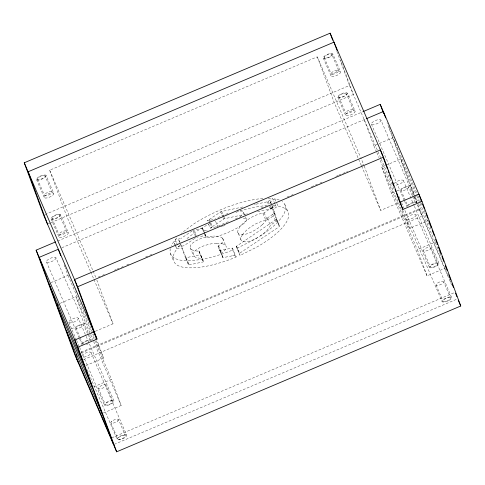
<?xml version="1.0" encoding="UTF-8"?>
<svg xmlns="http://www.w3.org/2000/svg" width="485" height="485" viewBox="0 0 485 485"><rect width="100%" height="100%" fill="white"/><g stroke="black" fill="none" stroke-linecap="round" stroke-linejoin="round"><path stroke-width="0.36" stroke-dasharray="2.42 1.82" d="M204.876 233.57L202.633 228.259L202.5 228.987A9.718 3.262 -23.3 0 0 203.124 230.048L204.615 230.502A14.12 4.735 -23.3 0 0 206.768 230.545M242.451 234.855A36.878 12.374 -23.3 0 1 243.367 233.606L245.913 230.842A27.59 9.257 -23.3 0 1 251.036 226.731L254.401 224.616A15.035 5.044 -23.3 0 1 258.287 222.663L261.512 221.433A9.894 3.322 -23.3 0 1 264.531 220.681L266.768 220.311L275.05 214.776A1.115 0.376 -23.3 0 0 275.225 214.552L273.34 209.229L277.96 206.046L282.779 207.337L285.332 208.75A62.892 21.097 -23.3 0 1 288.636 214.2A61.54 20.643 -23.3 0 1 286.235 222.427A63.414 21.273 -23.3 0 1 281.385 228.696A62.347 20.916 -23.3 0 1 256.759 247.107L240.075 255.437L236.25 246.392L276.426 219.329L274.425 213.4M246.562 219.384A10.288 3.45 -23.3 0 1 246.022 221.184L244.925 222.476A16.872 5.662 -23.3 0 1 242.67 224.428L238.887 226.986A28.797 9.658 -23.3 0 1 237.826 227.617A29.349 9.845 -23.3 0 1 230.411 231.442L223.5 234.297A27.221 9.13 -23.3 0 1 213.782 237.177L209.866 237.735A14.12 4.735 -23.3 0 1 207.707 237.686L206.216 237.238A9.718 3.262 -23.3 0 1 205.598 236.171L205.628 235.419L198.468 236.91M205.719 235.528L205.161 234.225M111.404 421.617L111.889 421.186M117.952 420.75L117.461 421.174M274.371 213.297L279.596 226.44L239.56 253.309L239.984 255.286M271.776 199.05L272.564 198.517L274.813 203.748M279.19 199.972L274.862 198.862L270.297 201.948L270.836 203.718M274.874 206.24L275.656 205.707L275.092 204.397M256.038 204.179L267.587 201.742L270.982 199.59M257.559 211.696L270.685 208.926L274.08 206.774M192.284 230.86L181.438 238.135A13.483 4.523 -23.3 0 1 181.081 238.365M242.755 206.974L221.142 211.575L207.113 220.917L208.314 220.669M194.721 238.481L184.536 245.319A13.483 4.523 -23.3 0 1 184.173 245.555A0.964 0.321 -23.3 0 1 183.736 245.78L178.359 246.932L177.795 245.628M195.376 238.044L196.031 237.608M245.853 214.164L224.294 218.735L212.278 226.725M237.783 232.582A29.003 9.73 -23.3 0 1 239.384 227.659A36.878 12.374 -23.3 0 1 240.275 226.422L242.821 223.652A27.59 9.257 -23.3 0 1 247.938 219.541L251.303 217.432A15.035 5.044 -23.3 0 1 255.189 215.479L258.42 214.243A9.894 3.322 -23.3 0 1 261.433 213.491L263.67 213.127L271.958 207.592A1.115 0.376 -23.3 0 0 272.133 207.368L271.655 205.913M262.173 224.804A33.132 11.113 -23.3 0 0 267.296 218.165A1.085 0.364 -23.3 0 1 267.647 217.801L274.158 213.436M277.462 220.481L270.739 224.991A1.085 0.364 -23.3 0 0 270.394 225.349A33.132 11.113 -23.3 0 1 265.271 231.994A25.517 8.56 -23.3 0 1 258.729 236.929M208.52 224.185L210.205 228.108L212.012 226.901M231.891 255.886L222.754 257.711L218.044 246.247L219.402 245.095A10.064 3.377 -23.3 0 0 221.415 243.458L222.785 241.663A16.617 5.571 -23.3 0 0 223.203 239.839L222.906 238.856A27.493 9.221 -23.3 0 0 222.597 238.396M222.694 257.632L221.13 253.37L222.5 252.279A10.064 3.377 -23.3 0 0 224.506 250.642L225.877 248.847A16.617 5.571 -23.3 0 0 226.301 247.029L225.998 246.047A27.493 9.221 -23.3 0 0 225.695 245.58M210.302 223.318L206.331 225.458A60.019 20.134 -23.3 0 0 195.497 232.097L186.252 239.069A60.564 20.315 -23.3 0 0 185.664 239.572M236.983 248.253L253.673 239.923A62.347 20.916 -23.3 0 0 278.305 221.512A63.414 21.273 -23.3 0 0 283.137 215.243A61.54 20.643 -23.3 0 0 285.538 207.01A62.892 21.097 -23.3 0 0 282.24 201.56M90.422 271.279L66.609 215.995L49.658 170.217L317.293 56.806L360.446 157.007M45.014 214.522L349.491 85.499L336.663 50.858M48.191 223.803L50.276 222.918M50.967 222.621L353.365 94.484L340.531 59.843M57.709 241.015L362.804 111.732M61.813 247.774L365.563 119.061M50.949 282.64L68.015 275.407L65.135 267.629M376.572 152.047L373.88 145.797L393.002 137.698L417.827 195.34M98.176 277.129L101.656 275.65M102.353 275.353L104.445 274.468M114.205 270.333L116.297 269.448M116.994 269.151L120.474 267.678M121.171 267.38L123.263 266.495M126.749 265.016L130.235 263.543M145.567 257.044L149.053 255.571M149.75 255.274L151.841 254.389M235.474 218.947L240.354 216.88M261.263 208.016L267.538 205.361M287.053 197.092L294.716 193.842M311.443 186.755L319.112 183.506M319.809 183.209L321.901 182.324M335.838 176.419L337.93 175.534M338.627 175.237L342.113 173.763M342.81 173.466L347.684 171.399M361.628 165.494L363.72 164.603L360.743 157.698M60.182 303.313L75.884 296.662L91.738 333.468M446.151 267.756L427.036 275.856L391.443 193.212L381.756 167.052L385.169 165.603M385.848 165.312L400.871 158.953L416.421 195.067M71.234 328.897L85.572 322.822L75.884 296.662M391.443 193.212L396.221 191.187M396.906 190.896L410.559 185.112L418.337 203.166M95.284 331.316L113.035 323.792L96.854 280.094M361.622 166.161L380.67 210.387L399.106 202.572M81.134 352.14L418.967 208.987L387.024 122.735M81.11 353.086L419.64 209.635L448.655 277.002M83.535 359.621L422.059 216.177L414.972 197.019M85.857 365.575L103.608 358.051L97.061 340.379M380.161 160.383L409.473 228.441L428.594 220.342M93.726 386.83L111.477 379.306L92.035 334.165M427.036 275.856L417.349 249.696L436.464 241.597M103.414 412.99L121.165 405.466L111.477 379.306M111.829 437.797L454.536 292.576M114.248 444.339L456.961 299.118M224.191 225.622L224.979 225.289M222.603 226.265L223.397 225.943M170.314 248.569A61.734 20.709 -23.3 0 0 170.059 249.86L170.32 253.516L172.169 256.468A61.625 20.673 -23.3 0 0 182.918 260.475A65.675 22.031 -23.3 0 0 185.349 260.663L190.726 260.639L198.438 259.857A60.728 20.37 -23.3 0 0 212.315 256.965L220.584 254.504A113.829 38.182 -23.3 0 0 227.938 251.927L233.006 249.902L232.412 248.065L219.626 250.49M175.703 246.356L176.825 248.969L175.152 251.563A61.734 20.709 -23.3 0 0 173.157 257.044L173.412 260.7L175.261 263.658A61.625 20.673 -23.3 0 0 186.01 267.665A65.675 22.031 -23.3 0 0 188.447 267.847L193.818 267.823L201.536 267.047A60.728 20.37 -23.3 0 0 215.413 264.155L223.682 261.694A113.829 38.182 -23.3 0 0 231.036 259.111L236.159 257.014L235.407 255.201L232.097 255.844M221.136 226.841L221.869 226.556M216.595 226.744L216.91 226.671A1.297 0.436 -23.3 0 0 217.638 226.416M267.32 201.808L269.29 206.38M212.879 219.693L208.726 220.578M215.97 226.877L211.721 227.786M180.438 244.119L185.488 257.699A0.94 0.315 -23.3 0 0 185.785 257.753L200.056 254.758M185.415 257.596L188.617 264.901A0.94 0.315 -23.3 0 0 188.877 264.937L203.148 261.942M246.562 214.012L247.344 213.849M202.639 228.283L193.77 230.06L196.583 236.589M254.461 204.512L255.249 204.349M210.205 228.108L211.411 227.853M177.516 244.973L175.267 239.748L180.638 238.596A0.964 0.321 -23.3 0 0 181.075 238.365M196.862 237.244L197.935 237.019M123.675 435.312L124.305 435.269M119.607 439.386L118.977 439.434M206.768 230.545L207.168 230.514M240.16 210.908L242.403 211.199A10.197 3.419 -23.3 0 1 243.288 211.836A10.785 3.619 -23.3 0 1 243.458 212.2L245.143 216.122M243.252 218.092L245.495 218.389A10.197 3.419 -23.3 0 1 246.386 219.02A10.785 3.619 -23.3 0 1 246.55 219.39L245.422 216.777M198.729 251.103A1.437 0.479 -23.3 0 1 199.123 251.242L203.427 261.664L202.215 258.426A1.437 0.479 -23.3 0 0 201.821 258.287L201.239 258.269A32.877 11.028 -23.3 0 1 194.552 256.686M179.668 242.045L179.244 240.863A3.771 1.267 -23.3 0 0 179.165 240.693L173.83 241.688L175.515 245.61M188.526 264.816L182.378 248.193A7.026 2.358 -23.3 0 1 182.36 248.132L182.342 248.053A3.771 1.267 -23.3 0 0 182.257 247.883L176.922 248.872L175.794 246.259M237.85 232.551L238.493 233.728A15.938 5.347 -23.3 0 0 239.948 234.516L242.9 234.691A9.924 3.328 -23.3 0 0 246.089 234.073L249.023 233.079A15.193 5.099 -23.3 0 0 255.577 229.726M242.482 234.843A29.003 9.73 -23.3 0 0 240.875 239.766L241.591 240.912A15.938 5.347 -23.3 0 0 243.04 241.7L245.998 241.882A9.924 3.328 -23.3 0 0 249.187 241.257L252.115 240.263A15.193 5.099 -23.3 0 0 258.675 236.916M337.057 70.143A4.135 1.388 -23.3 0 0 331.77 72.598A4.135 1.388 -23.3 0 0 333.001 74.199A4.159 1.394 -23.3 0 0 338.294 71.738A4.135 1.388 -23.3 0 0 338.863 70.816L331.722 54.174A4.153 1.394 -23.3 0 0 330.709 53.92M338.839 70.555L338.688 70.343A4.159 1.394 -23.3 0 0 337.051 70.137M346.405 93.623L346.254 93.411A4.135 1.388 -23.3 0 0 345.247 93.162A4.153 1.394 -23.3 0 0 339.257 95.733A4.153 1.394 -23.3 0 0 341.476 97.097A4.153 1.394 -23.3 0 0 346.429 93.89L353.395 110.059A4.135 1.388 -23.3 0 1 347.866 113.387A4.135 1.388 -23.3 0 1 347.054 111.217A4.135 1.388 -23.3 0 1 353.219 109.586L353.371 109.792M412.402 195.74L408.473 186.773A4.147 1.394 -23.3 0 0 407.467 186.525A4.159 1.394 -23.3 0 0 402.016 188.61A4.147 1.394 -23.3 0 0 402.15 190.684A4.153 1.394 -23.3 0 0 407.588 188.598M437.991 263.646L437.84 263.434A4.141 1.388 -23.3 0 0 431.68 265.071A4.141 1.388 -23.3 0 0 432.487 267.241A4.141 1.388 -23.3 0 0 438.016 263.913L430.88 247.265A4.147 1.394 -23.3 0 0 429.868 247.017M443.72 281.749L443.569 281.536A4.147 1.394 -23.3 0 0 442.562 281.288A4.159 1.394 -23.3 0 0 437.112 283.373A4.147 1.394 -23.3 0 0 438.367 285.319A4.147 1.394 -23.3 0 0 443.745 282.015L450.711 298.184A4.141 1.388 -23.3 0 1 450.135 299.106A4.159 1.394 -23.3 0 1 444.121 301.621A4.159 1.394 -23.3 0 1 444.866 299.002A4.159 1.394 -23.3 0 1 450.535 297.705L450.686 297.917M45.123 175.891L44.972 175.679A4.159 1.394 -23.3 0 0 43.335 175.473A4.135 1.388 -23.3 0 0 38.054 177.94A4.135 1.388 -23.3 0 0 39.285 179.541A4.159 1.394 -23.3 0 0 44.578 177.08A4.135 1.388 -23.3 0 0 45.147 176.158L52.113 192.327A4.159 1.394 -23.3 0 1 51.052 193.679A4.153 1.394 -23.3 0 1 45.602 195.764A4.153 1.394 -23.3 0 1 45.475 193.691A4.159 1.394 -23.3 0 1 50.931 191.599A4.153 1.394 -23.3 0 1 51.937 191.854L52.089 192.06M59.655 215.134L59.503 214.922A4.135 1.388 -23.3 0 0 57.873 214.722A4.153 1.394 -23.3 0 0 52.556 217.183A4.153 1.394 -23.3 0 0 53.799 218.79A4.153 1.394 -23.3 0 0 59.109 216.316A4.135 1.388 -23.3 0 0 59.679 215.395L66.645 231.569A4.153 1.394 -23.3 0 1 61.092 234.904A4.153 1.394 -23.3 0 1 60.292 232.721A4.153 1.394 -23.3 0 1 66.469 231.09L66.621 231.303M83.644 324.695L83.493 324.483A4.147 1.394 -23.3 0 0 82.48 324.235A4.159 1.394 -23.3 0 0 77.03 326.32A4.147 1.394 -23.3 0 0 78.291 328.266A4.147 1.394 -23.3 0 0 83.669 324.962L87.415 333.456M106.045 385.187L105.894 384.975A4.147 1.394 -23.3 0 0 104.881 384.726A4.159 1.394 -23.3 0 0 99.437 386.812A4.147 1.394 -23.3 0 0 100.692 388.758A4.147 1.394 -23.3 0 0 106.069 385.454L113.035 401.622A4.141 1.388 -23.3 0 1 112.459 402.544A4.159 1.394 -23.3 0 1 107.149 405.011A4.153 1.394 -23.3 0 1 105.912 403.411A4.159 1.394 -23.3 0 1 111.223 400.937A4.153 1.394 -23.3 0 1 112.859 401.15L113.011 401.356M418.125 196.037L420.816 202.287M421.113 202.979L422.011 205.064M424.108 209.926L425.005 212.012M416.724 195.758L419.713 202.706M420.01 203.397L429.886 226.319M430.183 227.01L431.68 230.484M418.634 203.864L439.574 252.479M439.871 253.17L441.368 256.644M450.147 280.475L451.044 282.555M380.955 120.104A5.189 1.74 -23.3 0 1 374.311 124.554A5.189 1.74 -23.3 0 1 373.262 121.723A5.189 1.74 -23.3 0 1 380.955 120.104L413.857 196.498M414.154 197.195L416.548 202.748M418.967 208.987L451.674 284.931M412.693 196.419L415.439 202.942A4.153 1.394 -23.3 0 0 411.286 203.464A4.153 1.394 -23.3 0 0 407.921 206.131M403.356 180.596L414.123 205.598M414.426 206.295L438.949 263.24A5.189 1.74 -23.3 0 1 432.305 267.696A5.189 1.74 -23.3 0 1 431.256 264.865A5.189 1.74 -23.3 0 1 438.949 263.24M416.051 214.867A5.189 1.74 -23.3 0 1 409.407 219.323A5.189 1.74 -23.3 0 1 408.358 216.492A5.189 1.74 -23.3 0 1 416.051 214.867L451.644 297.517A5.189 1.74 -23.3 0 1 445 301.967A5.189 1.74 -23.3 0 1 443.951 299.136A5.189 1.74 -23.3 0 1 451.644 297.517M400.98 190.223L407.946 206.392M371.395 124.154L404.296 200.547M404.599 201.245L406.988 206.798M423.381 250.715L430.347 266.883M398.882 196.449L399.779 198.535M401.574 202.706L429.389 267.29M436.076 284.992L443.041 301.161M349.491 85.499L380.943 158.528M381.246 159.225L394.135 189.156M406.491 218.917L442.084 301.567M376.875 152.745L378.967 157.607M381.756 167.052L417.349 249.696M332.831 53.98A5.189 1.74 -23.3 0 1 326.187 58.43A5.189 1.74 -23.3 0 1 325.138 55.599A5.189 1.74 -23.3 0 1 332.831 53.98L340.567 71.944A5.189 1.74 -23.3 0 1 333.922 76.4A5.189 1.74 -23.3 0 1 332.874 73.568A5.189 1.74 -23.3 0 1 340.567 71.944M347.363 93.217A5.189 1.74 -23.3 0 1 340.719 97.673A5.189 1.74 -23.3 0 1 339.67 94.842A5.189 1.74 -23.3 0 1 347.363 93.217L355.099 111.186A5.189 1.74 -23.3 0 1 348.454 115.636A5.189 1.74 -23.3 0 1 347.405 112.805A5.189 1.74 -23.3 0 1 355.099 111.186M324.229 57.624L331.194 73.793M323.271 58.03L331.012 75.993M338.76 96.861L345.726 113.035M337.803 97.267L345.544 115.236M361.325 165.47L334.244 102.584L317.293 56.806M284.81 204.5L287.908 211.684M274.862 198.862L276.553 202.785M276.832 203.433L277.96 206.046M270.545 201.754L271.952 205.016M272.231 205.67L273.637 208.938M270.248 202.148L271.376 204.761M271.655 205.416L273.34 209.338M272.152 207.198L275.231 214.346M276.553 219.117L279.645 226.301M271.521 207.913L274.619 215.104M276.207 219.487L279.299 226.677M268.284 201.402L269.969 205.319M270.254 205.973L271.376 208.586M269.569 207.034L270.412 208.993M272.758 214.364L275.856 221.548M267.29 218.165L270.387 225.355M264.125 212.83L267.217 220.02M262.858 213.315L265.95 220.499M238.359 233.582L241.451 240.766M221.657 211.424L223.906 216.649M224.185 217.304L224.749 218.608M236.541 246.065L239.638 253.249M236.262 246.428L239.354 253.619M220.645 211.842L222.9 217.068M223.179 217.723L223.743 219.032M232.418 248.077L236.153 256.929M232.661 250.084L235.758 257.268M215.479 221.142L217.735 226.368M222.724 238.559L225.816 245.749M209.32 219.45L210.726 222.712M211.005 223.367L212.412 226.634M208.829 220.56L209.678 222.518M209.956 223.173L211.927 227.744M218.541 245.659L221.639 252.849M220.166 250.515L223.258 257.705M218.056 246.277L221.148 253.461M202.354 228.259L204.609 233.485M204.888 234.134L205.452 235.443M202.821 229.805L205.913 236.989M192.933 230.417L195.746 236.953M199.117 251.242L202.215 258.426M201.833 258.281L198.735 251.097L198.141 251.084A32.877 11.028 -23.3 0 1 191.454 249.502M190.181 247.744L193.272 254.928M179.159 240.699L180.19 243.094M180.705 244.294L182.251 247.883M186.155 257.693L189.247 264.877M175.418 245.701L173.733 241.779L172.06 244.379A61.734 20.709 -23.3 0 0 171.308 245.828M170.32 253.516L173.412 260.7M49.658 170.217L92.811 270.412M93.108 271.103L95.787 277.323M90.719 271.97L93.69 278.875M93.993 279.566L113.035 323.792M46.081 175.485A5.189 1.74 -23.3 0 1 39.437 179.941A5.189 1.74 -23.3 0 1 38.388 177.11A5.189 1.74 -23.3 0 1 46.081 175.485L53.817 193.454A5.189 1.74 -23.3 0 1 47.172 197.904A5.189 1.74 -23.3 0 1 46.123 195.073A5.189 1.74 -23.3 0 1 53.817 193.454M60.613 214.728A5.189 1.74 -23.3 0 1 53.968 219.178A5.189 1.74 -23.3 0 1 52.92 216.346A5.189 1.74 -23.3 0 1 60.613 214.728L68.349 232.691A5.189 1.74 -23.3 0 1 61.704 237.147A5.189 1.74 -23.3 0 1 60.655 234.316A5.189 1.74 -23.3 0 1 68.349 232.691M37.478 179.135L44.444 195.303M36.52 179.535L44.262 197.504M52.01 218.371L58.976 234.54M51.052 218.777L58.794 236.741M68.015 275.407L92.841 333.049M93.138 333.747L95.83 339.997M96.133 340.688L103.608 358.051M85.572 322.822L90.362 333.935M90.659 334.626L93.35 340.876M93.647 341.573L121.165 405.466M55.969 257.814A5.189 1.74 -23.3 0 1 49.324 262.264A5.189 1.74 -23.3 0 1 48.276 259.433A5.189 1.74 -23.3 0 1 55.969 257.814L89.167 334.905M89.47 335.596L91.562 340.458M87.706 334.129L90.61 340.864M78.37 318.305A5.189 1.74 -23.3 0 1 71.725 322.761A5.189 1.74 -23.3 0 1 70.677 319.93A5.189 1.74 -23.3 0 1 78.37 318.305L85.851 335.668M86.148 336.366L113.963 400.95A5.189 1.74 -23.3 0 1 107.318 405.405A5.189 1.74 -23.3 0 1 106.27 402.574A5.189 1.74 -23.3 0 1 113.963 400.95M91.065 352.577L126.658 435.227A5.189 1.74 -23.3 0 1 120.013 439.677A5.189 1.74 -23.3 0 1 118.964 436.846A5.189 1.74 -23.3 0 1 126.658 435.227M118.498 419.561A4.147 1.394 -23.3 0 1 113.193 423.12A4.147 1.394 -23.3 0 1 112.35 420.859A4.147 1.394 -23.3 0 1 118.498 419.561L125.463 435.73A4.147 1.394 -23.3 0 1 120.153 439.289A4.147 1.394 -23.3 0 1 119.316 437.027A4.147 1.394 -23.3 0 1 125.463 435.73M75.999 327.933L79.77 336.693M80.061 337.366L82.959 344.101M46.414 261.864L79.316 338.257M79.613 338.954L82.007 344.508M98.4 388.424L105.36 404.599M68.815 322.355L76.29 339.718M76.594 340.415L79.285 346.666M79.582 347.357L104.408 404.999M110.853 422.799L117.819 438.974M87.191 369.825L117.097 439.277M389.073 127.094L390.383 130.629M390.643 131.332L414.711 196.322M402.665 210.06L409.473 228.441M364.193 119.637L373.88 145.797M364.229 165.991L380.67 210.387M64.087 264.804L64.875 266.926M203.445 261.748L200.353 254.576M431.032 247.477L431.056 247.744A4.147 1.394 -23.3 0 1 425.678 251.048A4.147 1.394 -23.3 0 1 424.423 249.102A4.159 1.394 -23.3 0 1 429.868 247.017M408.631 186.986L408.649 187.246A4.147 1.394 -23.3 0 1 407.588 188.598M331.873 54.381L331.898 54.647A4.159 1.394 -23.3 0 1 330.837 55.999A4.153 1.394 -23.3 0 1 325.387 58.085A4.153 1.394 -23.3 0 1 325.265 56.011A4.159 1.394 -23.3 0 1 330.715 53.92M88.246 343.726A5.189 1.74 -23.3 0 1 86.512 344.459M81.971 344.356A5.189 1.74 -23.3 0 1 85.73 341.046A5.189 1.74 -23.3 0 1 91.21 340.088M407.103 206.052A5.189 1.74 -23.3 0 1 411.626 202.948A5.189 1.74 -23.3 0 1 416.354 202.487M394.056 183.669A5.189 1.74 -23.3 0 1 400.84 180.117A5.189 1.74 -23.3 0 1 402.483 182.257A5.189 1.74 -23.3 0 1 395.251 185.221M81.765 355.65A5.189 1.74 -23.3 0 1 88.549 352.098A5.189 1.74 -23.3 0 1 90.192 354.238A5.189 1.74 -23.3 0 1 82.959 357.209M262.136 224.81A25.517 8.56 -23.3 0 1 255.637 229.738M262.876 198.486A62.256 20.885 -23.3 0 0 220.008 210.047L215.686 211.987A64.456 21.625 -23.3 0 0 207.204 216.134L203.233 218.268A60.019 20.134 -23.3 0 0 192.399 224.907L183.16 231.885A60.564 20.315 -23.3 0 0 181.426 233.388M268.253 198.31A62.256 20.885 -23.3 0 1 272.515 198.547M235.971 212.315A62.256 20.885 -23.3 0 1 265.968 205.676M272.819 205.531A62.256 20.885 -23.3 0 1 275.613 205.737M175.261 239.748A60.564 20.315 -23.3 0 1 177.837 236.844M178.353 246.932A60.564 20.315 -23.3 0 1 180.468 244.513M239.99 216.916A16.872 5.662 -23.3 0 0 241.833 215.285L242.93 213.994A10.288 3.45 -23.3 0 0 243.464 212.2M238.068 211.042A18.575 6.232 -23.3 0 1 238.499 210.993M215.219 218.935A31.992 10.731 -23.3 0 1 215.752 218.662M217.91 217.601A31.992 10.731 -23.3 0 1 229.308 213.085M218.311 226.125A31.992 10.731 -23.3 0 1 229.769 221.16M214.588 219.202A1.297 0.436 -23.3 0 1 213.909 219.462M222.627 238.384A28.415 9.53 -23.3 0 0 219.372 236.644A32.774 10.991 -23.3 0 0 213.539 236.08M205.87 237.104A26.899 9.021 -23.3 0 1 213.491 236.116M205.834 237.147A22.862 7.669 -23.3 0 0 204.87 237.383L200.96 238.578A12.665 4.25 -23.3 0 0 197.407 240.069L195.419 241.118A9.579 3.213 -23.3 0 0 192.988 242.767L191.733 243.906A12.695 4.256 -23.3 0 0 190.563 245.458L190.12 247.368A23.353 7.833 -23.3 0 0 190.211 247.871A23.595 7.918 -23.3 0 0 191.508 249.472M222.463 243.828A28.415 9.53 -23.3 0 1 225.719 245.568M216.631 243.27A32.774 10.991 -23.3 0 1 222.476 243.822M216.589 243.306A26.899 9.021 -23.3 0 0 208.962 244.288A22.862 7.669 -23.3 0 0 207.968 244.567L204.058 245.762A12.665 4.25 -23.3 0 0 200.505 247.253L198.517 248.302A9.579 3.213 -23.3 0 0 196.079 249.951L194.831 251.091A12.695 4.256 -23.3 0 0 193.66 252.649L193.212 254.558A23.353 7.833 -23.3 0 0 193.309 255.061A23.595 7.918 -23.3 0 0 194.606 256.662M83.111 344.314A4.153 1.394 -23.3 0 1 85.615 341.495A4.153 1.394 -23.3 0 1 90.452 340.652M179.268 240.948A7.026 2.358 -23.3 0 0 179.286 241.009"/><path stroke-width="0.73" d="M421.998 201.372L460.75 306.005L116.649 451.82L77.897 347.181L97.012 339.082L43.626 215.11L24.25 162.79L330.115 33.18L383.508 157.152L402.883 209.471L421.998 201.372L380.216 104.354L363.501 111.435M116.649 451.82L74.866 354.796L36.114 250.163L55.617 241.9M366.242 118.77L383.314 111.538L385.666 117.903M97.012 339.082L77.636 286.762L383.508 157.152M58.133 304.18L56.769 304.762L92.362 387.406M93.92 331.892L74.805 339.997L113.557 444.63M76.933 354.856L75.539 355.444L111.132 438.088M458.216 300.124L460.75 306.005M402.883 209.471L399.786 202.281L418.907 194.182L421.526 201.257M24.25 162.79L77.636 286.762M36.114 250.163L77.897 347.181M48.9 283.507L84.493 366.157M66.457 330.922L102.05 413.566M422.568 204.082L424.405 209.029M425.975 213.273L427.806 218.22M428.855 221.051L431.207 227.41M432.256 230.242L434.093 235.189M435.663 239.432L437.512 244.422M438.555 247.253L440.913 253.619M441.962 256.444L443.793 261.391M445.351 265.592L447.182 270.539M448.752 274.783L450.583 279.73M452.159 283.974L453.463 287.508M455.56 293.164L456.87 296.699M380.216 104.354L383.623 113.545M382.726 156.206L380.41 149.962L74.544 279.572L96.012 337.548M383.289 157.74L386.066 165.227M386.175 165.518L387.479 169.053M388.121 170.775L388.891 172.854M389.661 174.933L390.946 178.401M392.486 182.566L393.771 186.034M395.057 189.502L395.827 191.581M396.384 193.091L397.166 195.212M397.367 195.746L399.543 201.633M337.045 50.434L333.989 42.165L28.118 171.775L47.494 224.094M330.115 33.18L332.734 40.255M60.686 255.613L58.327 249.248L39.212 257.347L77.964 361.986"/></g></svg>
